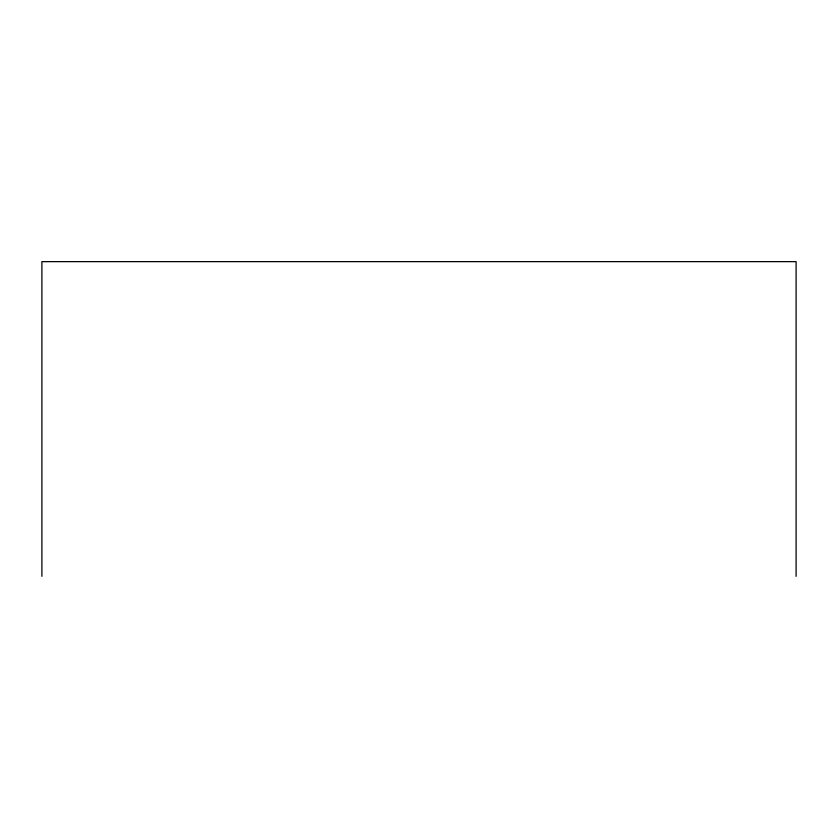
<?xml version="1.0" encoding="UTF-8"?>
<svg xmlns="http://www.w3.org/2000/svg" width="838" height="838" viewBox="0 0 838 838"><rect width="100%" height="100%" fill="white"/><g stroke="black" fill="none" stroke-linecap="round" stroke-linejoin="round"><path stroke-width="1.26" d="M796.1 576.355L796.1 261.645L41.9 261.645L41.9 576.355"/></g></svg>
